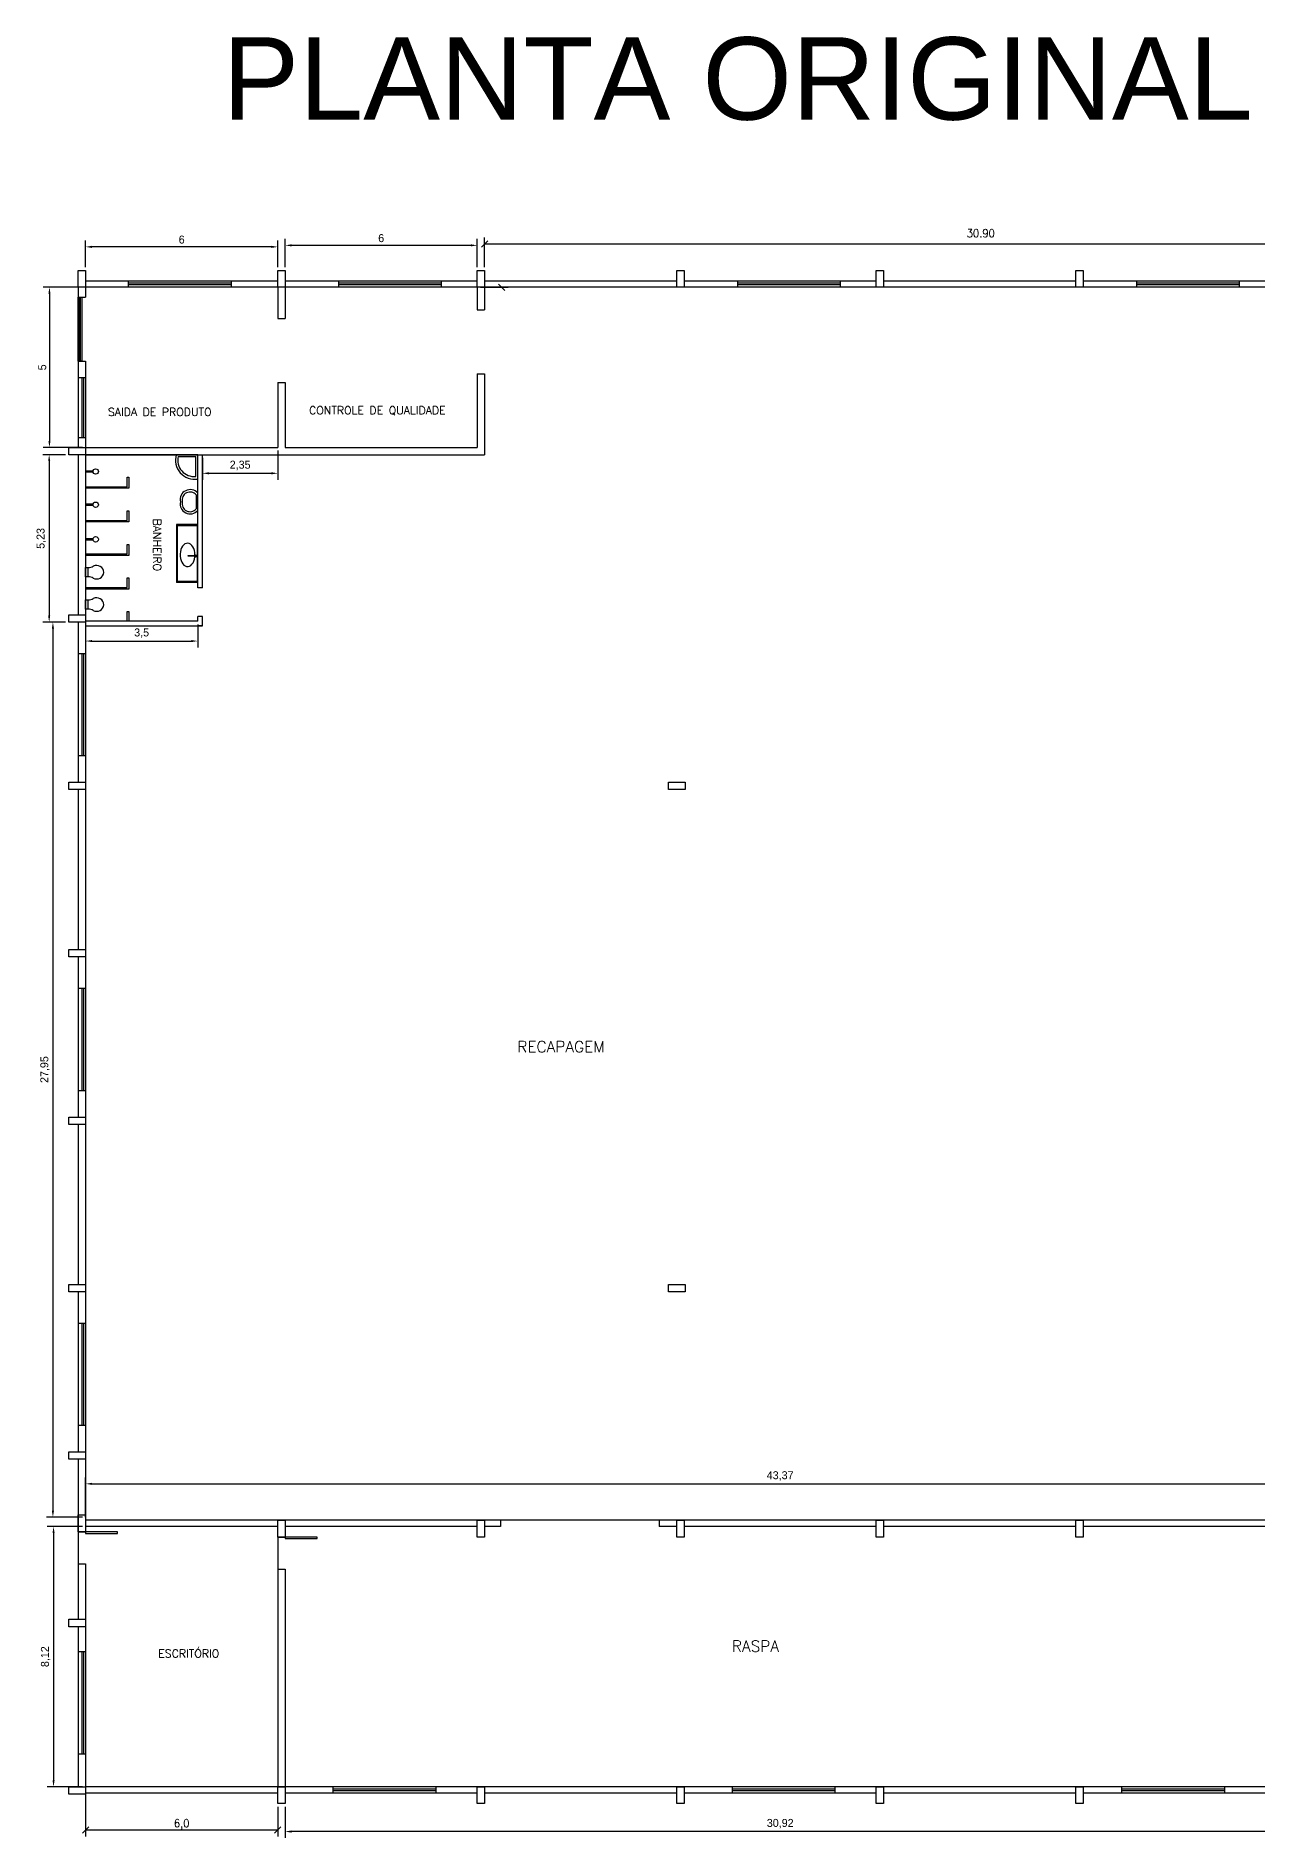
# Model space of a CAD drawing. Extents: x -646 to 641, y -139 to 322.
# Drawn here: x 223 to 261.2, y -58.1 to -1.9 of the extents above; entities that cross this region are included whole.
import ezdxf

# ---------------------------------------------------------------- set-up
doc = ezdxf.new("R2010")
doc.units = 0
doc.header["$MEASUREMENT"] = 0
for name, color, linetype in [('_ARQ', 5, 'Continuous'), ('_ARQ-TEXTO', 4, 'Continuous'), ('_COTAS', 4, 'Continuous')]:
    doc.layers.add(name, color=color, linetype=linetype)
doc.styles.add('textstyle3', font='romans')
doc.styles.add('textstyle4', font='arial.ttf')
doc.styles.add('textstyle5', font='')
doc.styles.get('textstyle5').set_extended_font_data('Standard')
doc.dimstyles.new('QCADDimStyle', dxfattribs={"dimscale": 0, "dimtxt": 0.25, "dimasz": 0.2, "dimexe": 0.2, "dimexo": 0.1, "dimgap": 0.1, "dimtad": 1, "dimtxsty": 'Standard', "dimcen": 2.5, "dimadec": 1, "dimazin": 3, "dimtfac": 1, "dimtmove": 2, "dimatfit": 3, "dimarcsym": 0})

# ---------------------------------------------------------------- blocks, each defined once
blk = doc.blocks.new('_OBLIQUE')
at = {"color": 0, "linetype": 'ByBlock'}
blk.add_line((-0.5, -0.5), (0.5, 0.5), dxfattribs=at)
blk = doc.blocks.new('*D25')
at = {"layer": '_COTAS', "color": 0, "linetype": 'Continuous', "lineweight": -2, "transparency": 16777216}
for p, q in [((230.822, -57.174), (230.822, -58.149)), ((261.739, -57.174), (261.739, -58.149)), ((261.539, -57.949), (231.022, -57.949))]:
    blk.add_line(p, q, dxfattribs=at)
at = {"layer": '_COTAS', "color": 0, "linetype": 'Continuous', "transparency": 16777216}
for points in [[(231.022, -57.916), (231.022, -57.983), (230.822, -57.949)], [(261.539, -57.916), (261.539, -57.983), (261.739, -57.949)]]:
    blk.add_solid(points, dxfattribs=at)
at = {"layer": 'DEFPOINTS', "color": 0, "linetype": 'Continuous', "transparency": 16777216}
for p in [(230.822, -57.074), (261.739, -57.074), (230.822, -57.949)]:
    blk.add_point(p, dxfattribs=at)
at = {"layer": '_COTAS', "color": 0, "linetype": 'Continuous', "transparency": 16777216, "insert": (246.281, -57.703), "char_height": 0.25, "attachment_point": 5}
blk.add_mtext('30,92', dxfattribs=at)
blk = doc.blocks.new('*D26')
at = {"layer": '_COTAS', "color": 0, "linetype": 'Continuous', "lineweight": -2, "transparency": 16777216}
for p, q in [((224.593, -48.125), (224.593, -46.889)), ((224.793, -47.089), (267.766, -47.089)), ((267.966, -48.102), (267.966, -46.889))]:
    blk.add_line(p, q, dxfattribs=at)
at = {"layer": '_COTAS', "color": 0, "linetype": 'Continuous', "transparency": 16777216}
for points in [[(224.793, -47.055), (224.793, -47.122), (224.593, -47.089)], [(267.766, -47.055), (267.766, -47.122), (267.966, -47.089)]]:
    blk.add_solid(points, dxfattribs=at)
at = {"layer": 'DEFPOINTS', "color": 0, "linetype": 'Continuous', "transparency": 16777216}
for p in [(267.966, -47.089), (224.593, -48.225), (267.966, -48.202)]:
    blk.add_point(p, dxfattribs=at)
at = {"layer": '_COTAS', "color": 0, "linetype": 'Continuous', "transparency": 16777216, "insert": (246.279, -46.843), "char_height": 0.25, "attachment_point": 5}
blk.add_mtext('43,37', dxfattribs=at)
blk = doc.blocks.new('*D27')
at = {"layer": '_COTAS', "color": 0, "linetype": 'Continuous', "lineweight": -2, "transparency": 16777216}
for p, q in [((230.822, -9.092), (230.822, -8.207)), ((236.622, -8.407), (231.022, -8.407)), ((236.822, -9.092), (236.822, -8.207))]:
    blk.add_line(p, q, dxfattribs=at)
at = {"layer": '_COTAS', "color": 0, "linetype": 'Continuous', "transparency": 16777216}
for points in [[(231.022, -8.374), (231.022, -8.44), (230.822, -8.407)], [(236.622, -8.374), (236.622, -8.44), (236.822, -8.407)]]:
    blk.add_solid(points, dxfattribs=at)
at = {"layer": 'DEFPOINTS', "color": 0, "linetype": 'Continuous', "transparency": 16777216}
for p in [(230.822, -8.407), (230.822, -9.192), (236.822, -9.192)]:
    blk.add_point(p, dxfattribs=at)
at = {"layer": '_COTAS', "color": 0, "linetype": 'Continuous', "transparency": 16777216, "insert": (233.822, -8.182), "char_height": 0.25, "attachment_point": 5}
blk.add_mtext('6', dxfattribs=at)
blk = doc.blocks.new('*D28')
at = {"layer": '_COTAS', "color": 0, "linetype": 'Continuous', "lineweight": -2, "transparency": 16777216}
for p, q in [((224.593, -9.092), (224.593, -8.253)), ((230.593, -9.092), (230.593, -8.253)), ((230.393, -8.453), (224.793, -8.453))]:
    blk.add_line(p, q, dxfattribs=at)
at = {"layer": '_COTAS', "color": 0, "linetype": 'Continuous', "transparency": 16777216}
for points in [[(224.793, -8.42), (224.793, -8.487), (224.593, -8.453)], [(230.393, -8.42), (230.393, -8.487), (230.593, -8.453)]]:
    blk.add_solid(points, dxfattribs=at)
at = {"layer": 'DEFPOINTS', "color": 0, "linetype": 'Continuous', "transparency": 16777216}
for p in [(224.593, -8.453), (224.593, -9.192), (230.593, -9.192)]:
    blk.add_point(p, dxfattribs=at)
at = {"layer": '_COTAS', "color": 0, "linetype": 'Continuous', "transparency": 16777216, "insert": (227.593, -8.228), "char_height": 0.25, "attachment_point": 5}
blk.add_mtext('6', dxfattribs=at)
blk = doc.blocks.new('*D29')
at = {"layer": '_COTAS', "color": 0, "linetype": 'Continuous', "lineweight": -2, "transparency": 16777216}
for p, q in [((224.493, -9.716), (223.265, -9.716)), ((223.465, -9.916), (223.465, -14.516)), ((224.493, -14.716), (223.265, -14.716))]:
    blk.add_line(p, q, dxfattribs=at)
at = {"layer": '_COTAS', "color": 0, "linetype": 'Continuous', "transparency": 16777216}
for points in [[(223.432, -9.916), (223.498, -9.916), (223.465, -9.716)], [(223.432, -14.516), (223.498, -14.516), (223.465, -14.716)]]:
    blk.add_solid(points, dxfattribs=at)
at = {"layer": 'DEFPOINTS', "color": 0, "linetype": 'Continuous', "transparency": 16777216}
for p in [(224.593, -9.716), (223.465, -14.716), (224.593, -14.716)]:
    blk.add_point(p, dxfattribs=at)
at = {"layer": '_COTAS', "color": 0, "linetype": 'Continuous', "transparency": 16777216, "insert": (223.24, -12.216), "char_height": 0.25, "attachment_point": 5, "rotation": 90}
blk.add_mtext('5', dxfattribs=at)
blk = doc.blocks.new('*D30')
at = {"layer": '_COTAS', "color": 0, "linetype": 'Continuous', "lineweight": -2, "transparency": 16777216}
for p, q in [((228.093, -20.245), (228.093, -20.965)), ((224.593, -20.395), (224.593, -20.965)), ((224.793, -20.765), (227.893, -20.765))]:
    blk.add_line(p, q, dxfattribs=at)
at = {"layer": '_COTAS', "color": 0, "linetype": 'Continuous', "transparency": 16777216}
for points in [[(224.793, -20.732), (224.793, -20.799), (224.593, -20.765)], [(227.893, -20.732), (227.893, -20.799), (228.093, -20.765)]]:
    blk.add_solid(points, dxfattribs=at)
at = {"layer": 'DEFPOINTS', "color": 0, "linetype": 'Continuous', "transparency": 16777216}
for p in [(228.093, -20.145), (224.593, -20.295), (228.093, -20.765)]:
    blk.add_point(p, dxfattribs=at)
at = {"layer": '_COTAS', "color": 0, "linetype": 'Continuous', "transparency": 16777216, "insert": (226.343, -20.52), "char_height": 0.25, "attachment_point": 5}
blk.add_mtext('3,5', dxfattribs=at)
blk = doc.blocks.new('*D31')
at = {"layer": '_COTAS', "color": 0, "linetype": 'Continuous', "lineweight": -2, "transparency": 16777216}
for p, q in [((223.969, -14.945), (223.256, -14.945)), ((223.456, -15.145), (223.456, -19.974)), ((223.969, -20.174), (223.256, -20.174))]:
    blk.add_line(p, q, dxfattribs=at)
at = {"layer": '_COTAS', "color": 0, "linetype": 'Continuous', "transparency": 16777216}
for points in [[(223.423, -15.145), (223.489, -15.145), (223.456, -14.945)], [(223.423, -19.974), (223.489, -19.974), (223.456, -20.174)]]:
    blk.add_solid(points, dxfattribs=at)
at = {"layer": 'DEFPOINTS', "color": 0, "linetype": 'Continuous', "transparency": 16777216}
for p in [(224.069, -14.945), (223.456, -20.174), (224.069, -20.174)]:
    blk.add_point(p, dxfattribs=at)
at = {"layer": '_COTAS', "color": 0, "linetype": 'Continuous', "transparency": 16777216, "insert": (223.21, -17.56), "char_height": 0.25, "attachment_point": 5, "rotation": 90}
blk.add_mtext('5,23', dxfattribs=at)
blk = doc.blocks.new('*D32')
at = {"layer": '_COTAS', "color": 0, "linetype": 'Continuous', "lineweight": -2, "transparency": 16777216}
for p, q in [((228.243, -15.045), (228.243, -15.726)), ((230.593, -14.816), (230.593, -15.726)), ((228.443, -15.526), (230.393, -15.526))]:
    blk.add_line(p, q, dxfattribs=at)
at = {"layer": '_COTAS', "color": 0, "linetype": 'Continuous', "transparency": 16777216}
for points in [[(228.443, -15.492), (228.443, -15.559), (228.243, -15.526)], [(230.393, -15.492), (230.393, -15.559), (230.593, -15.526)]]:
    blk.add_solid(points, dxfattribs=at)
at = {"layer": 'DEFPOINTS', "color": 0, "linetype": 'Continuous', "transparency": 16777216}
for p in [(228.243, -14.945), (230.593, -14.716), (230.593, -15.526)]:
    blk.add_point(p, dxfattribs=at)
at = {"layer": '_COTAS', "color": 0, "linetype": 'Continuous', "transparency": 16777216, "insert": (229.418, -15.28), "char_height": 0.25, "attachment_point": 5}
blk.add_mtext('2,35', dxfattribs=at)
blk = doc.blocks.new('*D33')
at = {"layer": '_COTAS', "color": 0, "linetype": 'Continuous', "lineweight": -2, "transparency": 16777216}
for p, q in [((223.969, -20.174), (223.373, -20.174)), ((223.573, -20.374), (223.573, -47.925)), ((224.493, -48.125), (223.373, -48.125))]:
    blk.add_line(p, q, dxfattribs=at)
at = {"layer": '_COTAS', "color": 0, "linetype": 'Continuous', "transparency": 16777216}
for points in [[(223.539, -20.374), (223.606, -20.374), (223.573, -20.174)], [(223.539, -47.925), (223.606, -47.925), (223.573, -48.125)]]:
    blk.add_solid(points, dxfattribs=at)
at = {"layer": 'DEFPOINTS', "color": 0, "linetype": 'Continuous', "transparency": 16777216}
for p in [(224.069, -20.174), (223.573, -48.125), (224.593, -48.125)]:
    blk.add_point(p, dxfattribs=at)
at = {"layer": '_COTAS', "color": 0, "linetype": 'Continuous', "transparency": 16777216, "insert": (223.327, -34.15), "char_height": 0.25, "attachment_point": 5, "rotation": 90}
blk.add_mtext('27,95', dxfattribs=at)
blk = doc.blocks.new('*D34')
at = {"layer": '_COTAS', "color": 0, "linetype": 'Continuous', "lineweight": -2, "transparency": 16777216}
for p, q in [((224.493, -48.425), (223.392, -48.425)), ((223.592, -48.625), (223.592, -56.35)), ((224.493, -56.55), (223.392, -56.55))]:
    blk.add_line(p, q, dxfattribs=at)
at = {"layer": '_COTAS', "color": 0, "linetype": 'Continuous', "transparency": 16777216}
for points in [[(223.559, -48.625), (223.626, -48.625), (223.592, -48.425)], [(223.559, -56.35), (223.626, -56.35), (223.592, -56.55)]]:
    blk.add_solid(points, dxfattribs=at)
at = {"layer": 'DEFPOINTS', "color": 0, "linetype": 'Continuous', "transparency": 16777216}
for p in [(224.593, -48.425), (223.592, -56.55), (224.593, -56.55)]:
    blk.add_point(p, dxfattribs=at)
at = {"layer": '_COTAS', "color": 0, "linetype": 'Continuous', "transparency": 16777216, "insert": (223.347, -52.487), "char_height": 0.25, "attachment_point": 5, "rotation": 90}
blk.add_mtext('8,12', dxfattribs=at)

msp = doc.modelspace()

# ---------------------------------------------------------------- linework, layer by layer
at = {"layer": '_ARQ', "linetype": 'Continuous'}
for p, q in [((237.052, -9.092), (237.052, -8.163)), ((224.364, -10.022), (224.593, -10.022)), ((224.403, -12.022), (224.403, -10.022)), ((224.429, -12.022), (224.429, -10.022)), ((261.739, -9.716), (224.593, -9.716)), ((224.593, -9.716), (224.593, -10.022)), ((230.593, -9.716), (230.593, -10.689)), ((230.822, -9.716), (230.822, -10.689)), ((236.822, -9.716), (236.822, -10.422)), ((236.922, -9.716), (237.785, -9.716)), ((237.052, -9.716), (237.052, -10.422)), ((230.593, -10.689), (230.822, -10.689)), ((236.822, -10.422), (237.052, -10.422)), ((224.364, -12.022), (224.593, -12.022)), ((224.593, -12.022), (224.593, -48.585)), ((230.593, -12.689), (230.593, -14.716)), ((230.593, -12.689), (230.822, -12.689)), ((230.822, -12.689), (230.822, -14.716)), ((236.822, -12.422), (236.822, -14.716)), ((236.822, -12.422), (237.052, -12.422)), ((237.052, -12.422), (237.052, -14.945)), ((224.593, -14.716), (230.593, -14.716)), ((224.593, -14.945), (237.052, -14.945)), ((227.481, -15.002), (228.033, -15.002)), ((228.033, -15.624), (228.033, -15.002)), ((228.243, -15.045), (228.243, -15.638)), ((230.822, -14.716), (236.822, -14.716)), ((228.048, -16.199), (228.048, -16.637)), ((227.794, -18.091), (227.991, -18.091)), ((227.794, -18.113), (227.794, -18.091)), ((227.99, -18.113), (227.794, -18.113)), ((228.004, -18.103), (227.988, -18.103)), ((228.004, -18.104), (227.988, -18.104)), ((228.004, -18.105), (227.988, -18.105)), ((227.998, -18.079), (228.009, -18.09)), ((227.998, -18.129), (228.009, -18.117)), ((227.999, -18.078), (228.01, -18.089)), ((227.999, -18.13), (228.01, -18.118)), ((228, -18.077), (228.011, -18.088)), ((228, -18.13), (228.011, -18.119)), ((228.023, -18.083), (228.023, -18.068)), ((228.023, -18.14), (228.023, -18.125)), ((228.025, -18.083), (228.025, -18.068)), ((228.025, -18.14), (228.025, -18.125)), ((228.026, -18.083), (228.026, -18.068)), ((228.026, -18.14), (228.026, -18.125)), ((228.038, -18.119), (228.05, -18.131)), ((228.039, -18.089), (228.05, -18.077)), ((228.04, -18.09), (228.051, -18.078)), ((228.04, -18.117), (228.052, -18.129)), ((228.04, -18.119), (228.051, -18.13)), ((228.041, -18.091), (228.052, -18.079)), ((228.045, -18.103), (228.061, -18.103)), ((228.045, -18.104), (228.061, -18.104)), ((228.045, -18.105), (228.061, -18.105)), ((228.093, -20.145), (228.093, -20.003)), ((228.243, -20.295), (228.243, -20.003)), ((237.55, -48.225), (237.55, -48.425)), ((242.503, -48.225), (242.503, -48.425)), ((224.364, -48.585), (224.593, -48.585)), ((230.593, -48.75), (230.593, -56.55)), ((230.593, -48.75), (230.822, -48.75)), ((224.364, -49.585), (224.593, -49.585)), ((224.593, -49.585), (224.593, -56.55)), ((230.593, -49.75), (230.822, -49.75)), ((230.822, -49.75), (230.822, -56.55)), ((230.593, -57.174), (230.593, -58.101))]:
    msp.add_line(p, q, dxfattribs=at)
at = {"layer": '_ARQ'}
for p, q in [((224.593, -9.516), (230.593, -9.516)), ((225.937, -9.716), (225.937, -9.513)), ((229.137, -9.513), (229.137, -9.716)), ((230.822, -9.516), (236.822, -9.516)), ((232.495, -9.719), (232.495, -9.516)), ((235.695, -9.516), (235.695, -9.719)), ((237.052, -9.516), (243.052, -9.516)), ((243.281, -9.516), (249.281, -9.516)), ((244.954, -9.719), (244.954, -9.516)), ((248.154, -9.516), (248.154, -9.719)), ((249.51, -9.516), (255.51, -9.516)), ((255.739, -9.516), (261.739, -9.516)), ((257.412, -9.719), (257.412, -9.516)), ((260.612, -9.516), (260.612, -9.719)), ((224.364, -9.716), (224.364, -14.716)), ((225.937, -9.578), (229.134, -9.578)), ((225.937, -9.631), (229.134, -9.631)), ((232.495, -9.581), (235.693, -9.581)), ((232.495, -9.634), (235.693, -9.634)), ((244.954, -9.581), (248.151, -9.581)), ((244.954, -9.634), (248.151, -9.634)), ((257.412, -9.581), (260.609, -9.581)), ((257.412, -9.634), (260.609, -9.634)), ((224.39, -12.529), (224.593, -12.529)), ((224.475, -12.529), (224.475, -14.421)), ((224.528, -12.529), (224.528, -14.421)), ((224.593, -14.423), (224.39, -14.423)), ((224.364, -14.945), (224.364, -19.945)), ((224.593, -14.945), (224.593, -23.295)), ((228.093, -14.945), (224.593, -14.945)), ((228.093, -19.103), (228.093, -14.945)), ((228.243, -19.103), (228.243, -14.945)), ((224.593, -15.445), (224.823, -15.445)), ((224.823, -15.495), (224.599, -15.495)), ((224.823, -15.445), (224.823, -15.495)), ((225.893, -15.945), (225.893, -15.645)), ((225.893, -15.645), (225.943, -15.645)), ((225.943, -15.645), (225.943, -15.995)), ((224.593, -15.945), (225.893, -15.945)), ((225.943, -15.995), (224.593, -15.995)), ((224.593, -16.483), (224.823, -16.483)), ((224.823, -16.533), (224.599, -16.533)), ((224.823, -16.483), (224.823, -16.533)), ((225.893, -16.695), (225.943, -16.695)), ((225.893, -16.995), (225.893, -16.695)), ((225.943, -16.695), (225.943, -17.045)), ((224.593, -16.995), (225.893, -16.995)), ((225.943, -17.045), (224.593, -17.045)), ((227.432, -17.12), (227.432, -18.937)), ((228.093, -17.12), (227.432, -17.12)), ((224.593, -17.563), (224.823, -17.563)), ((224.823, -17.613), (224.599, -17.613)), ((224.823, -17.563), (224.823, -17.613)), ((225.893, -17.745), (225.943, -17.745)), ((225.893, -18.045), (225.893, -17.745)), ((225.943, -17.745), (225.943, -18.095)), ((224.593, -18.045), (225.893, -18.045)), ((225.943, -18.095), (224.593, -18.095)), ((224.593, -19.095), (225.893, -19.095)), ((225.893, -19.095), (225.893, -18.795)), ((225.893, -18.795), (225.943, -18.795)), ((225.943, -18.795), (225.943, -19.145)), ((228.093, -18.937), (227.432, -18.937)), ((228.243, -19.103), (228.093, -19.103)), ((225.943, -19.145), (224.593, -19.145)), ((224.364, -20.174), (224.364, -25.174)), ((228.093, -20.145), (224.593, -20.145)), ((225.893, -19.845), (225.943, -19.845)), ((225.893, -20.145), (225.893, -19.845)), ((225.943, -19.845), (225.943, -20.145)), ((228.243, -20.003), (228.093, -20.003)), ((224.593, -20.295), (228.243, -20.295)), ((228.243, -20.295), (228.093, -20.295)), ((224.39, -21.151), (224.593, -21.151)), ((224.475, -21.151), (224.475, -24.348)), ((224.528, -21.151), (224.528, -24.348)), ((224.593, -24.351), (224.39, -24.351)), ((224.364, -25.404), (224.364, -30.404)), ((224.364, -30.633), (224.364, -35.633)), ((224.39, -31.61), (224.593, -31.61)), ((224.475, -31.61), (224.475, -34.807)), ((224.528, -31.61), (224.528, -34.807)), ((224.593, -34.81), (224.39, -34.81)), ((224.364, -35.862), (224.364, -40.862)), ((224.364, -41.091), (224.364, -46.091)), ((224.39, -42.068), (224.593, -42.068)), ((224.475, -42.068), (224.475, -45.265)), ((224.528, -42.068), (224.528, -45.265)), ((224.593, -45.268), (224.39, -45.268)), ((224.364, -46.32), (224.364, -51.32)), ((267.966, -48.225), (224.593, -48.225)), ((230.593, -48.425), (224.593, -48.425)), ((236.822, -48.425), (230.822, -48.425)), ((237.55, -48.425), (237.052, -48.425)), ((243.052, -48.425), (242.503, -48.425)), ((249.281, -48.425), (243.281, -48.425)), ((255.51, -48.425), (249.51, -48.425)), ((261.739, -48.425), (255.739, -48.425)), ((224.364, -51.55), (224.364, -56.55)), ((224.39, -52.329), (224.593, -52.329)), ((224.475, -52.329), (224.475, -55.526)), ((224.528, -52.329), (224.528, -55.526)), ((224.593, -55.529), (224.39, -55.529)), ((277.768, -56.55), (224.593, -56.55)), ((230.593, -56.75), (224.593, -56.75)), ((236.822, -56.75), (230.822, -56.75)), ((232.328, -56.75), (232.328, -56.547)), ((232.328, -56.612), (235.526, -56.612)), ((232.328, -56.665), (235.526, -56.665)), ((235.528, -56.547), (235.528, -56.75)), ((243.052, -56.75), (237.052, -56.75)), ((249.281, -56.75), (243.281, -56.75)), ((244.787, -56.75), (244.787, -56.547)), ((244.787, -56.612), (247.984, -56.612)), ((244.787, -56.665), (247.984, -56.665)), ((247.987, -56.547), (247.987, -56.75)), ((255.51, -56.75), (249.51, -56.75)), ((261.739, -56.75), (255.739, -56.75)), ((256.951, -56.75), (256.951, -56.547)), ((256.951, -56.612), (260.148, -56.612)), ((256.951, -56.665), (260.148, -56.665)), ((260.151, -56.547), (260.151, -56.75))]:
    msp.add_line(p, q, dxfattribs=at)
for points in [[(224.593, -9.192), (224.593, -9.716), (224.364, -9.716), (224.364, -9.192)], [(230.822, -9.192), (230.822, -9.716), (230.593, -9.716), (230.593, -9.192)], [(237.052, -9.192), (237.052, -9.716), (236.822, -9.716), (236.822, -9.192)], [(243.281, -9.192), (243.281, -9.716), (243.052, -9.716), (243.052, -9.192)], [(249.51, -9.192), (249.51, -9.716), (249.281, -9.716), (249.281, -9.192)], [(255.739, -9.192), (255.739, -9.716), (255.51, -9.716), (255.51, -9.192)], [(224.069, -14.716), (224.593, -14.716), (224.593, -14.945), (224.069, -14.945)], [(224.666, -18.466), (224.666, -18.761), (224.593, -18.761), (224.593, -18.466)], [(224.666, -19.477), (224.666, -19.772), (224.593, -19.772), (224.593, -19.477)], [(224.069, -19.945), (224.593, -19.945), (224.593, -20.174), (224.069, -20.174)], [(224.069, -25.174), (224.593, -25.174), (224.593, -25.404), (224.069, -25.404)], [(242.789, -25.174), (243.314, -25.174), (243.314, -25.404), (242.789, -25.404)], [(224.069, -30.404), (224.593, -30.404), (224.593, -30.633), (224.069, -30.633)], [(224.069, -35.633), (224.593, -35.633), (224.593, -35.862), (224.069, -35.862)], [(224.069, -40.862), (224.593, -40.862), (224.593, -41.091), (224.069, -41.091)], [(242.789, -40.862), (243.314, -40.862), (243.314, -41.091), (242.789, -41.091)], [(224.069, -46.091), (224.593, -46.091), (224.593, -46.32), (224.069, -46.32)], [(224.593, -48.061), (224.593, -48.585), (224.364, -48.585), (224.364, -48.061)], [(230.822, -48.225), (230.822, -48.75), (230.593, -48.75), (230.593, -48.225)], [(237.052, -48.225), (237.052, -48.75), (236.822, -48.75), (236.822, -48.225)], [(243.281, -48.225), (243.281, -48.75), (243.052, -48.75), (243.052, -48.225)], [(249.51, -48.225), (249.51, -48.75), (249.281, -48.75), (249.281, -48.225)], [(255.739, -48.225), (255.739, -48.75), (255.51, -48.75), (255.51, -48.225)], [(224.069, -51.32), (224.593, -51.32), (224.593, -51.55), (224.069, -51.55)], [(224.069, -56.55), (224.593, -56.55), (224.593, -56.779), (224.069, -56.779)], [(230.822, -56.55), (230.822, -57.074), (230.593, -57.074), (230.593, -56.55)], [(237.052, -56.55), (237.052, -57.074), (236.822, -57.074), (236.822, -56.55)], [(243.281, -56.55), (243.281, -57.074), (243.052, -57.074), (243.052, -56.55)], [(249.51, -56.55), (249.51, -57.074), (249.281, -57.074), (249.281, -56.55)], [(255.739, -56.55), (255.739, -57.074), (255.51, -57.074), (255.51, -56.55)]]:
    msp.add_lwpolyline(points, close=True, dxfattribs=at)
at = {"layer": '_ARQ', "linetype": 'Continuous'}
for points in [[(224.364, -10.022), (224.479, -10.022), (224.479, -12.022), (224.364, -12.022)], [(227.463, -17.152), (228.073, -17.152), (228.073, -18.906), (227.463, -18.906)], [(225.593, -48.585), (224.593, -48.585), (224.593, -48.635), (225.593, -48.635)], [(231.822, -48.75), (230.822, -48.75), (230.822, -48.8), (231.822, -48.8)]]:
    msp.add_lwpolyline(points, close=True, dxfattribs=at)
at = {"layer": '_ARQ'}
for centre in [(224.907, -15.47), (224.907, -16.508), (224.907, -17.588)]:
    msp.add_circle(centre, 0.0841, dxfattribs=at)
at = {"layer": '_ARQ', "linetype": 'Continuous'}
for radius in [0.0363, 0.0206]:
    msp.add_circle((228.025, -18.104), radius, dxfattribs=at)
for centre, radius, start, end in [((227.997, -15.116), 0.596, 163.3317, 279.2567), ((227.983, -15.112), 0.514, 167.6282, 275.6183)]:
    msp.add_arc(centre, radius, start, end, dxfattribs=at)
at = {"layer": '_ARQ'}
for centre, radius, start, end in [((227.857, -16.347), 0.311, 40.5713, 192.607), ((227.856, -16.363), 0.252, 40.5713, 192.607), ((227.857, -16.483), 0.311, 167.4754, 319.5111), ((227.856, -16.473), 0.252, 167.4754, 319.5111), ((224.69, -18.202), 0.265, 264.7974, 302.622), ((224.934, -18.633), 0.231, 2.7533, 115.848), ((224.69, -19.026), 0.265, 57.378, 95.2026), ((224.934, -18.592), 0.233, 244.4474, 352.0129), ((224.69, -19.213), 0.265, 264.7974, 302.622), ((224.934, -19.644), 0.231, 2.7533, 115.848), ((224.934, -19.603), 0.233, 244.4474, 352.0129), ((224.69, -20.036), 0.265, 57.378, 95.2026)]:
    msp.add_arc(centre, radius, start, end, dxfattribs=at)
at = {"layer": '_ARQ', "linetype": 'Continuous'}
msp.add_ellipse((227.776, -18.074), major_axis=(0, -0.364), ratio=0.6369, start_param=1.574969, end_param=7.687357, dxfattribs=at)
at = {"layer": '_COTAS', "linetype": 'Continuous'}
for p, q in [((237.052, -8.363), (267.966, -8.363)), ((224.593, -56.65), (224.593, -58.101)), ((230.593, -57.901), (224.593, -57.901))]:
    msp.add_line(p, q, dxfattribs=at)

# ---------------------------------------------------------------- block references
at = {"layer": '_ARQ', "linetype": 'Continuous', "xscale": 0.2, "yscale": 0.2, "zscale": 0.2}
for p, rotation in [((237.052, -8.363), 180), ((237.585, -9.716), 90), ((224.593, -57.901), 180)]:
    msp.add_blockref('_OBLIQUE', p, dxfattribs=dict(at, rotation=rotation))
msp.add_blockref('_OBLIQUE', (230.593, -57.901), dxfattribs=at)

# ---------------------------------------------------------------- texts
at = {"layer": '_ARQ-TEXTO', "style": 'textstyle3'}
for s, height, p in [('SAIDA DE PRODUTO', 0.25, (225.291, -13.735)), ('CONTROLE DE QUALIDADE', 0.25, (231.57, -13.684)), ('RECAPAGEM', 0.35, (238.073, -33.611)), ('ESCRITÓRIO', 0.25, (226.862, -52.514)), ('RASPA', 0.35, (244.773, -52.332))]:
    msp.add_text(s, height=height, dxfattribs=at).set_placement(p)
msp.add_text('BANHEIRO', height=0.25, rotation=270, dxfattribs=at).set_placement((226.704, -16.94))
at = {"layer": '_ARQ-TEXTO', "linetype": 'Continuous', "insert": (228.864, -1.907), "char_height": 2.57438, "width": 44.48312, "attachment_point": 1, "style": 'textstyle4'}
msp.add_mtext('PLANTA ORIGINAL', dxfattribs=at)
at = {"layer": '_COTAS', "linetype": 'Continuous', "char_height": 0.25, "attachment_point": 5, "style": 'textstyle5'}
for s, insert in [('30.90', (252.543, -8.027)), ('6,0', (227.593, -57.726))]:
    msp.add_mtext(s, dxfattribs=dict(at, insert=insert))

# ---------------------------------------------------------------- dimensions: what is measured, and where the dimension line sits
at = {"layer": '_COTAS', "linetype": 'Continuous'}
for base, p1, p2, picture, middle in [((224.593, -8.453), (230.593, -9.192), (224.593, -9.192), '*D28', (227.593, -8.228)), ((230.822, -8.407), (236.822, -9.192), (230.822, -9.192), '*D27', (233.822, -8.182)), ((230.593, -15.526), (228.243, -14.945), (230.593, -14.716), '*D32', (229.418, -15.28)), ((228.093, -20.765), (224.593, -20.295), (228.093, -20.145), '*D30', (226.343, -20.52)), ((267.966, -47.089), (224.593, -48.225), (267.966, -48.202), '*D26', (246.279, -46.843)), ((230.822, -57.949), (261.739, -57.074), (230.822, -57.074), '*D25', (246.281, -57.703))]:
    dim = msp.add_linear_dim(base=base, p1=p1, p2=p2, dimstyle='QCADDimStyle', override={"dimscale": 1, "dimtoh": 0, "dimsah": 1, "dimcen": 0.2, "dimtdec": 2, "dimtofl": 1}, dxfattribs=at)
    dim.commit()
    dim.dimension.update_dxf_attribs({"geometry": picture, "text_midpoint": middle})
for base, p1, p2, picture, middle in [((223.465, -14.716), (224.593, -9.716), (224.593, -14.716), '*D29', (223.24, -12.216)), ((223.456, -20.174), (224.069, -14.945), (224.069, -20.174), '*D31', (223.21, -17.56)), ((223.573, -48.125), (224.069, -20.174), (224.593, -48.125), '*D33', (223.327, -34.15)), ((223.5924, -56.5497), (224.5932, -48.4252), (224.5932, -56.5497), '*D34', (223.3465, -52.4874))]:
    dim = msp.add_linear_dim(base=base, p1=p1, p2=p2, angle=90, dimstyle='QCADDimStyle', override={"dimscale": 1, "dimtoh": 0, "dimsah": 1, "dimcen": 0.2, "dimtdec": 2, "dimtofl": 1}, dxfattribs=at)
    dim.commit()
    dim.dimension.update_dxf_attribs({"geometry": picture, "text_midpoint": middle})

doc.saveas('drawing.dxf')
